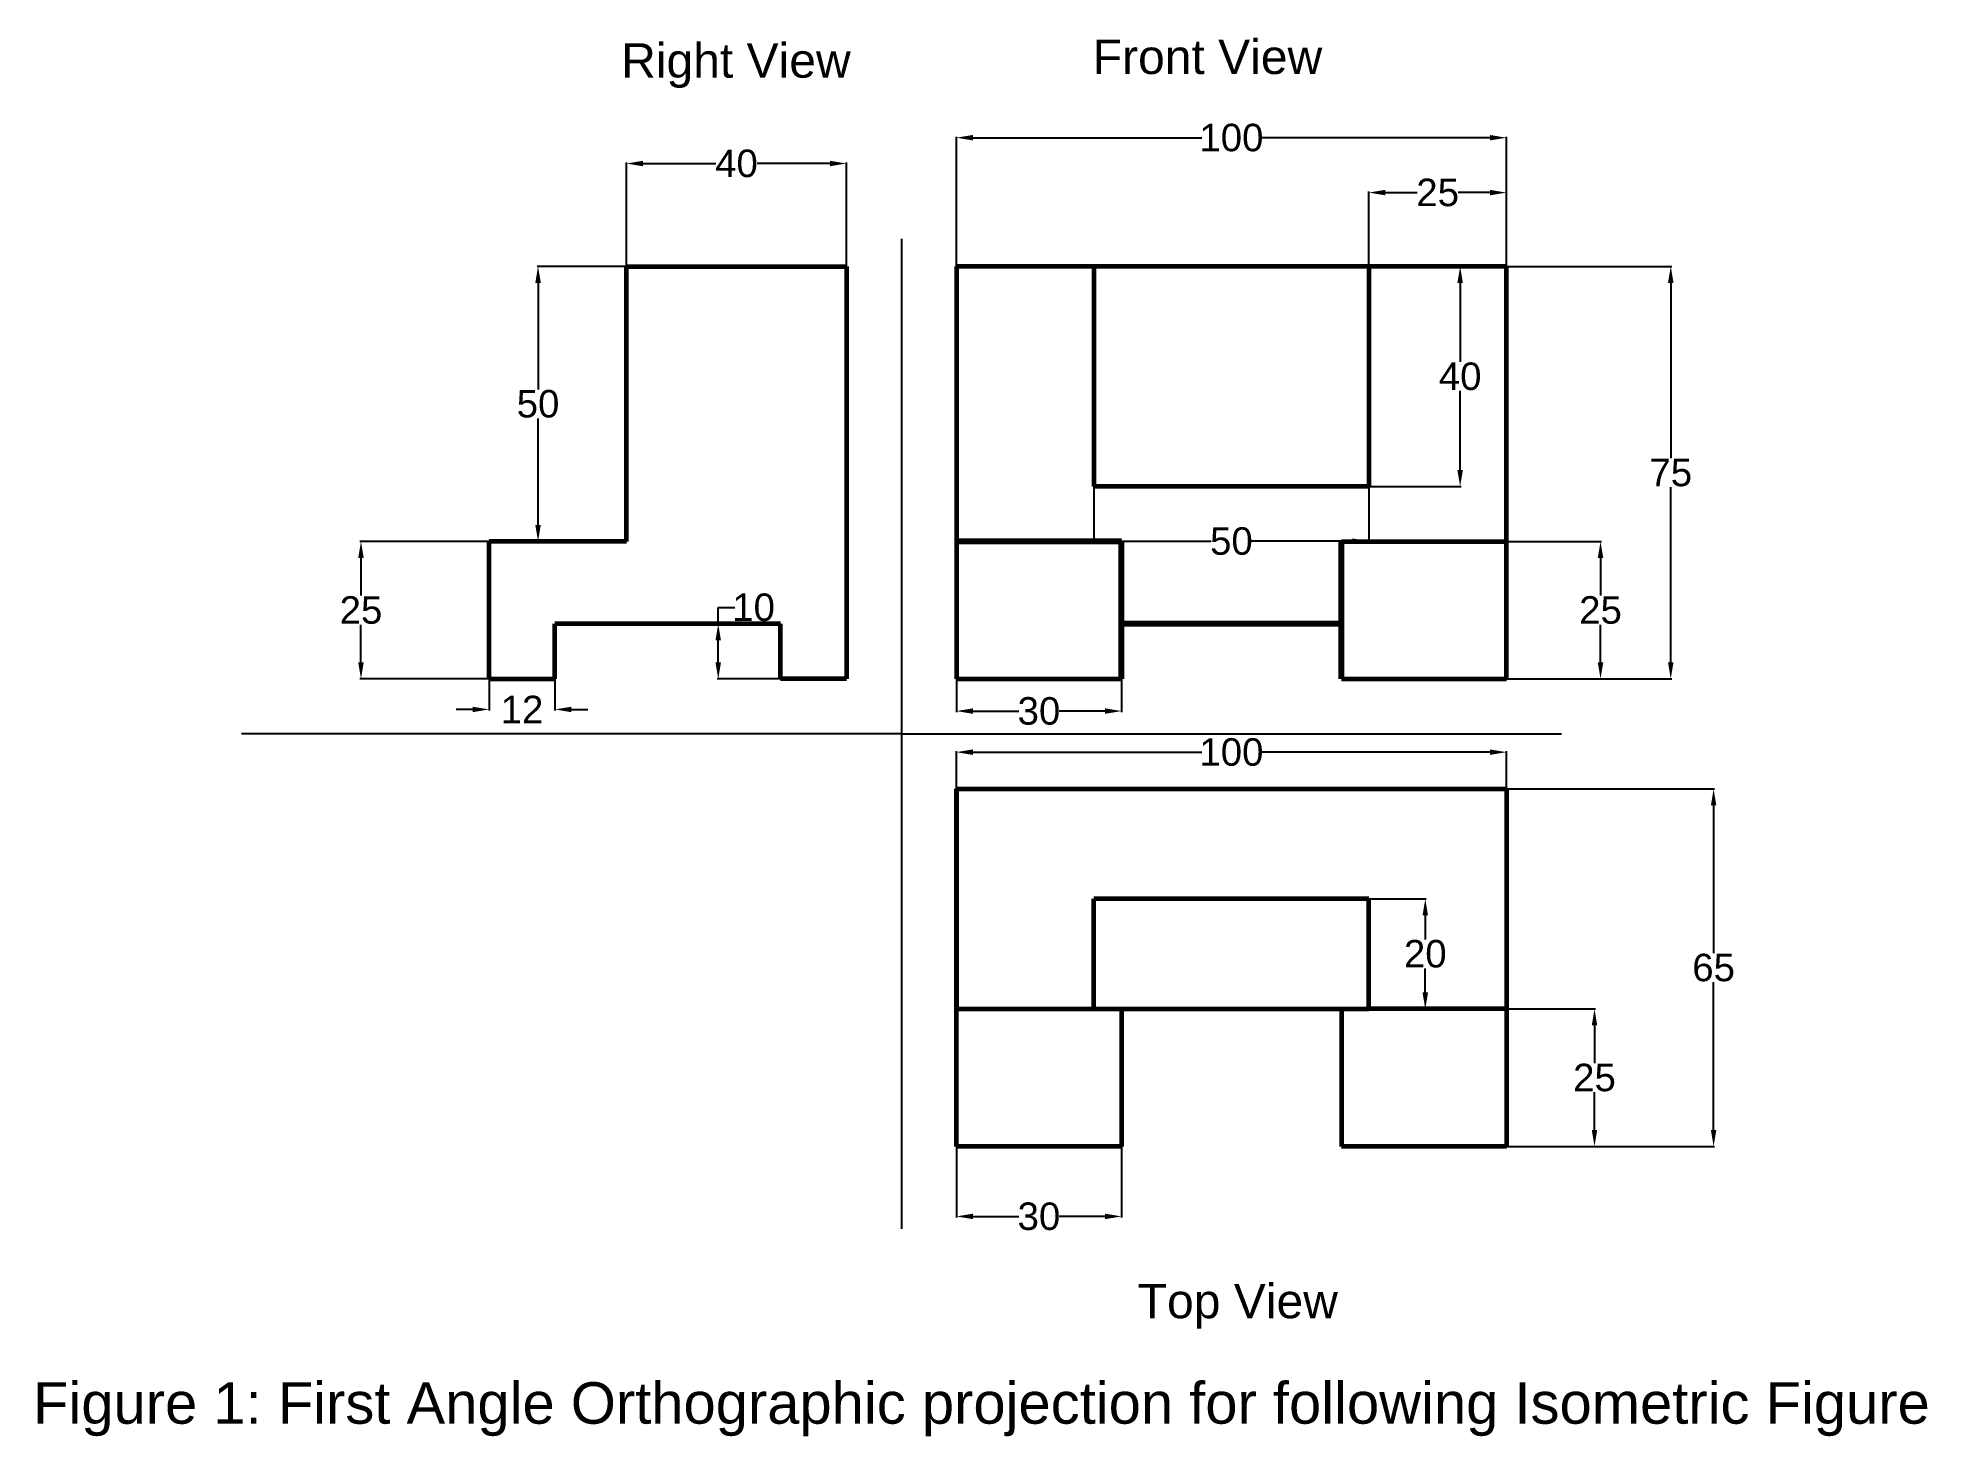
# Model space of a CAD drawing. Header units: inches. Extents: x -93 to 250, y -130 to 124.
import ezdxf

# ---------------------------------------------------------------- set-up
doc = ezdxf.new("R2010")
doc.units = ezdxf.units.IN
doc.header["$MEASUREMENT"] = 0
doc.styles.get("Standard").update_dxf_attribs({"font": 'arial.ttf'})
doc.dimstyles.get("Standard").update_dxf_attribs({"dimtxt": 5, "dimasz": 3, "dimexe": 0.18, "dimexo": 0.0625, "dimgap": 0.09, "dimtad": 0, "dimtih": 1, "dimtoh": 1, "dimdec": 0, "dimzin": 0, "dimdsep": 46, "dimtxsty": 'Standard', "dimcen": 0.09, "dimadec": 0, "dimazin": 0, "dimtfac": 1, "dimtdec": 0, "dimtofl": 0, "dimtmove": 0, "dimatfit": 3, "dimfxl": 1, "dimtolj": 1, "dimtzin": 0, "dimarcsym": 0})

# ---------------------------------------------------------------- blocks, each defined once
blk = doc.blocks.new('*D1')
at = {"color": 0, "lineweight": -2, "transparency": 16777216}
for p, q in [((73.87, 82.85), (73.87, 106.37)), ((76.87, 106.19), (118.5, 106.19)), ((170.87, 106.19), (129.24, 106.19)), ((173.87, 82.85), (173.87, 106.37))]:
    blk.add_line(p, q, dxfattribs=at)
at = {"color": 0, "transparency": 16777216}
for points in [[(76.87, 106.69), (76.87, 105.69), (73.87, 106.19)], [(170.87, 106.69), (170.87, 105.69), (173.87, 106.19)]]:
    blk.add_solid(points, dxfattribs=at)
at = {"layer": 'Defpoints', "color": 0, "transparency": 16777216}
for p in [(173.87, 106.19), (73.87, 82.79), (173.87, 82.79)]:
    blk.add_point(p, dxfattribs=at)
at = {"color": 0, "transparency": 16777216, "insert": (123.87, 106.19), "char_height": 5, "attachment_point": 5}
blk.add_mtext('\\A1;100', dxfattribs=at)
blk = doc.blocks.new('*D2')
at = {"color": 0, "lineweight": -2, "transparency": 16777216}
for p, q in [((148.87, 82.85), (148.87, 96.39)), ((151.87, 96.21), (157.64, 96.21)), ((170.87, 96.21), (165.11, 96.21)), ((173.87, 82.85), (173.87, 96.39))]:
    blk.add_line(p, q, dxfattribs=at)
at = {"color": 0, "transparency": 16777216}
for points in [[(151.87, 96.71), (151.87, 95.71), (148.87, 96.21)], [(170.87, 96.71), (170.87, 95.71), (173.87, 96.21)]]:
    blk.add_solid(points, dxfattribs=at)
at = {"layer": 'Defpoints', "color": 0, "transparency": 16777216}
for p in [(148.87, 96.21), (148.87, 82.79), (173.87, 82.79)]:
    blk.add_point(p, dxfattribs=at)
at = {"color": 0, "transparency": 16777216, "insert": (161.37, 96.21), "char_height": 5, "attachment_point": 5}
blk.add_mtext('\\A1;25', dxfattribs=at)
blk = doc.blocks.new('*D3')
at = {"color": 0, "lineweight": -2, "transparency": 16777216}
for p, q in [((173.94, 82.79), (203.94, 82.79)), ((203.76, 79.79), (203.76, 47.92)), ((203.76, 10.79), (203.76, 42.66)), ((173.94, 7.79), (203.94, 7.79))]:
    blk.add_line(p, q, dxfattribs=at)
at = {"color": 0, "transparency": 16777216}
for points in [[(203.26, 79.79), (204.26, 79.79), (203.76, 82.79)], [(203.26, 10.79), (204.26, 10.79), (203.76, 7.79)]]:
    blk.add_solid(points, dxfattribs=at)
at = {"layer": 'Defpoints', "color": 0, "transparency": 16777216}
for p in [(173.87, 82.79), (203.76, 82.79), (173.87, 7.79)]:
    blk.add_point(p, dxfattribs=at)
at = {"color": 0, "transparency": 16777216, "insert": (203.76, 45.29), "char_height": 5, "attachment_point": 5}
blk.add_mtext('\\A1;75', dxfattribs=at)
blk = doc.blocks.new('*D4')
at = {"color": 0, "lineweight": -2, "transparency": 16777216}
for p, q in [((73.87, 7.73), (73.87, 1.76)), ((103.87, 7.73), (103.87, 1.76)), ((76.87, 1.94), (85.21, 1.94)), ((100.87, 1.94), (92.54, 1.94))]:
    blk.add_line(p, q, dxfattribs=at)
at = {"color": 0, "transparency": 16777216}
for points in [[(76.87, 2.44), (76.87, 1.44), (73.87, 1.94)], [(100.87, 2.44), (100.87, 1.44), (103.87, 1.94)]]:
    blk.add_solid(points, dxfattribs=at)
at = {"layer": 'Defpoints', "color": 0, "transparency": 16777216}
for p in [(73.87, 7.79), (103.87, 7.79), (103.87, 1.94)]:
    blk.add_point(p, dxfattribs=at)
at = {"color": 0, "transparency": 16777216, "insert": (88.87, 1.94), "char_height": 5, "attachment_point": 5}
blk.add_mtext('\\A1;30', dxfattribs=at)
blk = doc.blocks.new('*D5')
at = {"color": 0, "lineweight": -2, "transparency": 16777216}
for p, q in [((173.94, 32.79), (191.17, 32.79)), ((190.99, 29.79), (190.99, 22.93)), ((190.99, 10.79), (190.99, 17.65)), ((173.94, 7.79), (191.17, 7.79))]:
    blk.add_line(p, q, dxfattribs=at)
at = {"color": 0, "transparency": 16777216}
for points in [[(190.49, 29.79), (191.49, 29.79), (190.99, 32.79)], [(190.49, 10.79), (191.49, 10.79), (190.99, 7.79)]]:
    blk.add_solid(points, dxfattribs=at)
at = {"layer": 'Defpoints', "color": 0, "transparency": 16777216}
for p in [(173.87, 32.79), (190.99, 32.79), (173.87, 7.79)]:
    blk.add_point(p, dxfattribs=at)
at = {"color": 0, "transparency": 16777216, "insert": (190.99, 20.29), "char_height": 5, "attachment_point": 5}
blk.add_mtext('\\A1;25', dxfattribs=at)
blk = doc.blocks.new('*D6')
at = {"color": 0, "lineweight": -2, "transparency": 16777216}
for p, q in [((148.94, 82.79), (165.64, 82.79)), ((165.46, 79.79), (165.46, 65.43)), ((165.46, 45.79), (165.46, 60.15)), ((148.94, 42.79), (165.64, 42.79))]:
    blk.add_line(p, q, dxfattribs=at)
at = {"color": 0, "transparency": 16777216}
for points in [[(164.96, 79.79), (165.96, 79.79), (165.46, 82.79)], [(164.96, 45.79), (165.96, 45.79), (165.46, 42.79)]]:
    blk.add_solid(points, dxfattribs=at)
at = {"layer": 'Defpoints', "color": 0, "transparency": 16777216}
for p in [(148.87, 82.79), (165.46, 82.79), (148.87, 42.79)]:
    blk.add_point(p, dxfattribs=at)
at = {"color": 0, "transparency": 16777216, "insert": (165.46, 62.79), "char_height": 5, "attachment_point": 5}
blk.add_mtext('\\A1;40', dxfattribs=at)
blk = doc.blocks.new('*D7')
at = {"color": 0, "lineweight": -2, "transparency": 16777216}
for p, q in [((13.87, 82.85), (13.87, 101.68)), ((16.87, 101.5), (30.11, 101.5)), ((50.87, 101.5), (37.64, 101.5)), ((53.87, 82.85), (53.87, 101.68))]:
    blk.add_line(p, q, dxfattribs=at)
at = {"color": 0, "transparency": 16777216}
for points in [[(16.87, 102), (16.87, 101), (13.87, 101.5)], [(50.87, 102), (50.87, 101), (53.87, 101.5)]]:
    blk.add_solid(points, dxfattribs=at)
at = {"layer": 'Defpoints', "color": 0, "transparency": 16777216}
for p in [(53.87, 101.5), (13.87, 82.79), (53.87, 82.79)]:
    blk.add_point(p, dxfattribs=at)
at = {"color": 0, "transparency": 16777216, "insert": (33.87, 101.5), "char_height": 5, "attachment_point": 5}
blk.add_mtext('\\A1;40', dxfattribs=at)
blk = doc.blocks.new('*D8')
at = {"color": 0, "lineweight": -2, "transparency": 16777216}
for p, q in [((13.81, 82.79), (-2.39, 82.79)), ((-2.21, 79.79), (-2.21, 60.43)), ((-2.21, 35.79), (-2.21, 55.15)), ((13.81, 32.79), (-2.39, 32.79))]:
    blk.add_line(p, q, dxfattribs=at)
at = {"color": 0, "transparency": 16777216}
for points in [[(-2.71, 79.79), (-1.71, 79.79), (-2.21, 82.79)], [(-2.71, 35.79), (-1.71, 35.79), (-2.21, 32.79)]]:
    blk.add_solid(points, dxfattribs=at)
at = {"layer": 'Defpoints', "color": 0, "transparency": 16777216}
for p in [(-2.21, 82.79), (13.87, 82.79), (13.87, 32.79)]:
    blk.add_point(p, dxfattribs=at)
at = {"color": 0, "transparency": 16777216, "insert": (-2.21, 57.79), "char_height": 5, "attachment_point": 5}
blk.add_mtext('\\A1;50', dxfattribs=at)
blk = doc.blocks.new('*D9')
at = {"color": 0, "lineweight": -2, "transparency": 16777216}
for p, q in [((-11.19, 32.79), (-34.59, 32.79)), ((-34.41, 29.79), (-34.41, 22.93)), ((-34.41, 10.79), (-34.41, 17.65)), ((-11.19, 7.79), (-34.59, 7.79))]:
    blk.add_line(p, q, dxfattribs=at)
at = {"color": 0, "transparency": 16777216}
for points in [[(-34.91, 29.79), (-33.91, 29.79), (-34.41, 32.79)], [(-34.91, 10.79), (-33.91, 10.79), (-34.41, 7.79)]]:
    blk.add_solid(points, dxfattribs=at)
at = {"layer": 'Defpoints', "color": 0, "transparency": 16777216}
for p in [(-34.41, 32.79), (-11.13, 32.79), (-11.13, 7.79)]:
    blk.add_point(p, dxfattribs=at)
at = {"color": 0, "transparency": 16777216, "insert": (-34.41, 20.29), "char_height": 5, "attachment_point": 5}
blk.add_mtext('\\A1;25', dxfattribs=at)
blk = doc.blocks.new('*D10')
at = {"color": 0, "lineweight": -2, "transparency": 16777216}
for p, q in [((-11.13, 7.73), (-11.13, 2.06)), ((0.87, 7.73), (0.87, 2.06)), ((-14.13, 2.24), (-17.13, 2.24)), ((3.87, 2.24), (6.87, 2.24))]:
    blk.add_line(p, q, dxfattribs=at)
at = {"color": 0, "transparency": 16777216}
for points in [[(-14.13, 2.74), (-14.13, 1.74), (-11.13, 2.24)], [(3.87, 2.74), (3.87, 1.74), (0.87, 2.24)]]:
    blk.add_solid(points, dxfattribs=at)
at = {"layer": 'Defpoints', "color": 0, "transparency": 16777216}
for p in [(-11.13, 7.79), (0.87, 7.79), (0.87, 2.24)]:
    blk.add_point(p, dxfattribs=at)
at = {"color": 0, "transparency": 16777216, "insert": (-5.13, 2.24), "char_height": 5, "attachment_point": 5}
blk.add_mtext('\\A1;12', dxfattribs=at)
blk = doc.blocks.new('*D11')
at = {"color": 0, "lineweight": -2, "transparency": 16777216}
for p, q in [((30.55, 17.79), (30.55, 20.79)), ((30.55, 20.79), (33.55, 20.79)), ((41.81, 17.79), (30.37, 17.79)), ((30.55, 10.79), (30.55, 14.79)), ((41.81, 7.79), (30.37, 7.79))]:
    blk.add_line(p, q, dxfattribs=at)
at = {"color": 0, "transparency": 16777216}
for points in [[(30.05, 14.79), (31.05, 14.79), (30.55, 17.79)], [(30.05, 10.79), (31.05, 10.79), (30.55, 7.79)]]:
    blk.add_solid(points, dxfattribs=at)
at = {"layer": 'Defpoints', "color": 0, "transparency": 16777216}
for p in [(30.55, 17.79), (41.87, 17.79), (41.87, 7.79)]:
    blk.add_point(p, dxfattribs=at)
at = {"color": 0, "transparency": 16777216, "insert": (36.98, 20.79), "char_height": 5, "attachment_point": 5}
blk.add_mtext('\\A1;10', dxfattribs=at)
blk = doc.blocks.new('*D12')
at = {"color": 0, "lineweight": -2, "transparency": 16777216}
for p, q in [((73.87, -12.15), (73.87, -5.35)), ((76.87, -5.53), (118.5, -5.53)), ((170.87, -5.53), (129.24, -5.53)), ((173.87, -12.15), (173.87, -5.35))]:
    blk.add_line(p, q, dxfattribs=at)
at = {"color": 0, "transparency": 16777216}
for points in [[(76.87, -5.03), (76.87, -6.03), (73.87, -5.53)], [(170.87, -5.03), (170.87, -6.03), (173.87, -5.53)]]:
    blk.add_solid(points, dxfattribs=at)
at = {"layer": 'Defpoints', "color": 0, "transparency": 16777216}
for p in [(173.87, -5.53), (73.87, -12.21), (173.87, -12.21)]:
    blk.add_point(p, dxfattribs=at)
at = {"color": 0, "transparency": 16777216, "insert": (123.87, -5.53), "char_height": 5, "attachment_point": 5}
blk.add_mtext('\\A1;100', dxfattribs=at)
blk = doc.blocks.new('*D13')
at = {"color": 0, "lineweight": -2, "transparency": 16777216}
for p, q in [((73.87, -77.27), (73.87, -90.12)), ((103.87, -77.27), (103.87, -90.12)), ((76.87, -89.94), (85.21, -89.94)), ((100.87, -89.94), (92.54, -89.94))]:
    blk.add_line(p, q, dxfattribs=at)
at = {"color": 0, "transparency": 16777216}
for points in [[(76.87, -89.44), (76.87, -90.44), (73.87, -89.94)], [(100.87, -89.44), (100.87, -90.44), (103.87, -89.94)]]:
    blk.add_solid(points, dxfattribs=at)
at = {"layer": 'Defpoints', "color": 0, "transparency": 16777216}
for p in [(73.87, -77.21), (103.87, -77.21), (103.87, -89.94)]:
    blk.add_point(p, dxfattribs=at)
at = {"color": 0, "transparency": 16777216, "insert": (88.87, -89.94), "char_height": 5, "attachment_point": 5}
blk.add_mtext('\\A1;30', dxfattribs=at)
blk = doc.blocks.new('*D14')
at = {"color": 0, "lineweight": -2, "transparency": 16777216}
for p, q in [((173.94, -12.21), (211.73, -12.21)), ((211.55, -15.21), (211.55, -42.07)), ((211.55, -74.21), (211.55, -47.35)), ((173.94, -77.21), (211.73, -77.21))]:
    blk.add_line(p, q, dxfattribs=at)
at = {"color": 0, "transparency": 16777216}
for points in [[(211.05, -15.21), (212.05, -15.21), (211.55, -12.21)], [(211.05, -74.21), (212.05, -74.21), (211.55, -77.21)]]:
    blk.add_solid(points, dxfattribs=at)
at = {"layer": 'Defpoints', "color": 0, "transparency": 16777216}
for p in [(173.87, -12.21), (211.55, -12.21), (173.87, -77.21)]:
    blk.add_point(p, dxfattribs=at)
at = {"color": 0, "transparency": 16777216, "insert": (211.55, -44.71), "char_height": 5, "attachment_point": 5}
blk.add_mtext('\\A1;65', dxfattribs=at)
blk = doc.blocks.new('*D15')
at = {"color": 0, "lineweight": -2, "transparency": 16777216}
for p, q in [((173.94, -52.21), (190.07, -52.21)), ((189.89, -55.21), (189.89, -62.07)), ((189.89, -74.21), (189.89, -67.35)), ((173.94, -77.21), (190.07, -77.21))]:
    blk.add_line(p, q, dxfattribs=at)
at = {"color": 0, "transparency": 16777216}
for points in [[(189.39, -55.21), (190.39, -55.21), (189.89, -52.21)], [(189.39, -74.21), (190.39, -74.21), (189.89, -77.21)]]:
    blk.add_solid(points, dxfattribs=at)
at = {"layer": 'Defpoints', "color": 0, "transparency": 16777216}
for p in [(173.87, -52.21), (189.89, -52.21), (173.87, -77.21)]:
    blk.add_point(p, dxfattribs=at)
at = {"color": 0, "transparency": 16777216, "insert": (189.89, -64.71), "char_height": 5, "attachment_point": 5}
blk.add_mtext('\\A1;25', dxfattribs=at)
blk = doc.blocks.new('*D16')
at = {"color": 0, "lineweight": -2, "transparency": 16777216}
for p, q in [((148.94, -32.21), (159.3, -32.21)), ((159.12, -35.21), (159.12, -39.57)), ((159.12, -49.21), (159.12, -44.85)), ((148.94, -52.21), (159.3, -52.21))]:
    blk.add_line(p, q, dxfattribs=at)
at = {"color": 0, "transparency": 16777216}
for points in [[(158.62, -35.21), (159.62, -35.21), (159.12, -32.21)], [(158.62, -49.21), (159.62, -49.21), (159.12, -52.21)]]:
    blk.add_solid(points, dxfattribs=at)
at = {"layer": 'Defpoints', "color": 0, "transparency": 16777216}
for p in [(148.87, -32.21), (159.12, -32.21), (148.87, -52.21)]:
    blk.add_point(p, dxfattribs=at)
at = {"color": 0, "transparency": 16777216, "insert": (159.12, -42.21), "char_height": 5, "attachment_point": 5}
blk.add_mtext('\\A1;20', dxfattribs=at)
blk = doc.blocks.new('*D17')
at = {"color": 0, "lineweight": -2, "transparency": 16777216}
for p, q in [((98.87, 42.73), (98.87, 32.65)), ((148.87, 42.73), (148.87, 32.65)), ((101.87, 32.83), (120.21, 32.83)), ((145.87, 32.83), (127.54, 32.83))]:
    blk.add_line(p, q, dxfattribs=at)
at = {"color": 0, "transparency": 16777216}
for points in [[(101.87, 33.33), (101.87, 32.33), (98.87, 32.83)], [(145.87, 33.33), (145.87, 32.33), (148.87, 32.83)]]:
    blk.add_solid(points, dxfattribs=at)
at = {"layer": 'Defpoints', "color": 0, "transparency": 16777216}
for p in [(98.87, 42.79), (148.87, 42.79), (148.87, 32.83)]:
    blk.add_point(p, dxfattribs=at)
at = {"color": 0, "transparency": 16777216, "insert": (123.87, 32.83), "char_height": 5, "attachment_point": 5}
blk.add_mtext('\\A1;50', dxfattribs=at)

msp = doc.modelspace()

# ---------------------------------------------------------------- linework, layer by layer
for p, q in [((63.87, 87.79), (63.87, -92.21)), ((53.87, 82.79), (13.87, 82.79)), ((53.87, 7.79), (53.87, 82.79)), ((73.87, 82.79), (98.87, 82.79)), ((-11.13, 7.79), (-11.13, 32.79)), ((0.87, 7.79), (-11.13, 7.79)), ((0.87, 7.79), (-11.13, 7.79)), ((53.87, 7.79), (41.87, 7.79)), ((53.87, 7.79), (41.87, 7.79)), ((73.87, 7.79), (103.87, 7.79)), ((173.87, 7.79), (143.87, 7.79)), ((63.87, -2.21), (-56.13, -2.21)), ((63.87, -2.21), (183.87, -2.21)), ((63.87, -2.21), (73.87, -2.21)), ((63.87, -12.21), (63.87, -12.21)), ((63.87, -12.21), (63.87, -12.21)), ((63.87, -12.21), (63.87, -12.21)), ((73.87, -12.21), (73.87, -77.21)), ((173.87, -12.21), (173.87, -77.21)), ((98.87, -32.21), (98.87, -52.21)), ((148.87, -32.21), (148.87, -52.21))]:
    msp.add_line(p, q)
at = {"lineweight": 60}
for p, q in [((13.87, 82.79), (53.87, 82.79)), ((13.87, 32.79), (13.87, 82.79)), ((53.87, 82.79), (53.87, 7.79)), ((173.87, 82.79), (73.87, 82.79)), ((73.87, 82.79), (73.87, 7.79)), ((98.87, 82.79), (98.87, 42.79)), ((173.87, 82.79), (148.87, 82.79)), ((148.87, 82.79), (148.87, 42.79)), ((173.87, 7.79), (173.87, 82.79)), ((148.87, 42.79), (98.87, 42.79)), ((-11.13, 7.79), (-11.13, 32.79)), ((13.87, 32.79), (-11.13, 32.79)), ((143.87, 32.79), (173.87, 32.79)), ((0.87, 7.79), (0.87, 17.79)), ((41.87, 17.79), (0.87, 17.79)), ((41.87, 7.79), (41.87, 17.79)), ((-11.13, 7.79), (0.87, 7.79)), ((53.87, 7.79), (41.87, 7.79)), ((73.87, 7.79), (103.87, 7.79)), ((143.87, 7.79), (173.87, 7.79)), ((73.87, -12.21), (173.87, -12.21)), ((73.87, -77.21), (73.87, -12.21)), ((73.87, -12.21), (73.87, -52.21)), ((173.87, -12.21), (173.87, -77.21)), ((173.87, -12.21), (173.87, -52.21)), ((98.87, -52.21), (98.87, -32.21)), ((148.87, -32.21), (98.87, -32.21)), ((148.87, -52.21), (148.87, -32.21)), ((73.87, -52.21), (98.87, -52.21)), ((98.87, -52.21), (148.87, -52.21)), ((103.87, -52.21), (103.87, -77.21)), ((143.87, -52.21), (143.87, -77.21)), ((173.87, -52.21), (148.87, -52.21)), ((103.87, -77.21), (73.87, -77.21)), ((173.87, -77.21), (143.87, -77.21))]:
    msp.add_line(p, q, dxfattribs=at)
at = {"lineweight": 80}
for p, q in [((103.87, 32.79), (73.87, 32.79)), ((103.87, 7.79), (103.87, 32.79)), ((143.87, 7.79), (143.87, 32.79)), ((143.87, 17.79), (103.87, 17.79)), ((143.87, 7.79), (143.87, 17.79))]:
    msp.add_line(p, q, dxfattribs=at)

# ---------------------------------------------------------------- texts
for s, height, p in [('Right View', 6.251, (12.9, 117.1)), ('Figure 1: First Angle Orthographic projection for following Isometric Figure', 7.5428, (-94.04, -127.63))]:
    msp.add_text(s, height=height).set_placement(p)
at = {"char_height": 6.251, "attachment_point": 1}
for s, insert in [('Front View', (98.65, 124.02)), ('Top View', (106.83, -102.2))]:
    msp.add_mtext(s, dxfattribs=dict(at, insert=insert))

# ---------------------------------------------------------------- dimensions: what is measured, and where the dimension line sits
at = {"color": 30, "true_color": 0xf26722}
for base, p1, p2, picture, middle in [((173.87, 106.19), (73.87, 82.79), (173.87, 82.79), '*D1', (123.87, 106.19)), ((53.87, 101.5), (13.87, 82.79), (53.87, 82.79), '*D7', (33.87, 101.5)), ((148.87, 96.21), (173.87, 82.79), (148.87, 82.79), '*D2', (161.37, 96.21)), ((148.87, 32.83), (98.87, 42.79), (148.87, 42.79), '*D17', (123.87, 32.83)), ((0.87, 2.24), (-11.13, 7.79), (0.87, 7.79), '*D10', (-5.13, 2.24)), ((103.87, 1.94), (73.87, 7.79), (103.87, 7.79), '*D4', (88.87, 1.94)), ((103.87, -89.94), (73.87, -77.21), (103.87, -77.21), '*D13', (88.87, -89.94))]:
    dim = msp.add_linear_dim(base=base, p1=p1, p2=p2, dimstyle='Standard', dxfattribs=at)
    dim.commit()
    dim.dimension.update_dxf_attribs({"geometry": picture, "text_midpoint": middle})
for base, p1, p2, picture, middle in [((-2.21, 82.79), (13.87, 32.79), (13.87, 82.79), '*D8', (-2.21, 57.79)), ((165.46, 82.79), (148.87, 42.79), (148.87, 82.79), '*D6', (165.46, 62.79)), ((203.76, 82.79), (173.87, 7.79), (173.87, 82.79), '*D3', (203.76, 45.29)), ((-34.41, 32.79), (-11.13, 7.79), (-11.13, 32.79), '*D9', (-34.41, 20.29)), ((190.99, 32.79), (173.87, 7.79), (173.87, 32.79), '*D5', (190.99, 20.29)), ((30.55, 17.79), (41.87, 7.79), (41.87, 17.79), '*D11', (36.98, 20.79)), ((211.55, -12.21), (173.87, -77.21), (173.87, -12.21), '*D14', (211.55, -44.71)), ((189.89, -52.21), (173.87, -77.21), (173.87, -52.21), '*D15', (189.89, -64.71))]:
    dim = msp.add_linear_dim(base=base, p1=p1, p2=p2, angle=90, dimstyle='Standard', dxfattribs=at)
    dim.commit()
    dim.dimension.update_dxf_attribs({"geometry": picture, "text_midpoint": middle})
for p1, p2, distance, picture, middle in [((73.87, -12.21), (173.87, -12.21), 6.68, '*D12', (123.87, -5.53)), ((148.87, -52.21), (148.87, -32.21), -10.24, '*D16', (159.12, -42.21))]:
    dim = msp.add_aligned_dim(p1=p1, p2=p2, distance=distance, dimstyle='Standard', dxfattribs=at)
    dim.commit()
    dim.dimension.update_dxf_attribs({"geometry": picture, "text_midpoint": middle})

doc.saveas('drawing.dxf')
